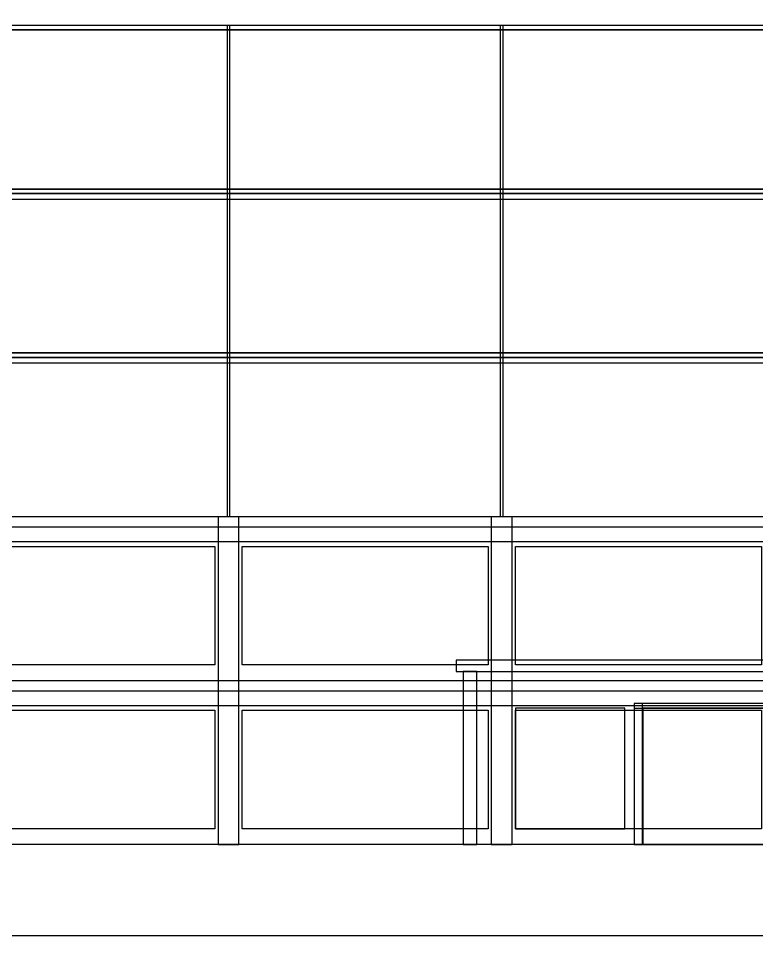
# Model space of a CAD drawing. Header units: millimetres. Extents: x -48000 to 1060615, y -2000 to 333000.
# Drawn here: x -16614 to -403, y -2000 to 18150 of the extents above; entities that cross this region are included whole.
import ezdxf

# ---------------------------------------------------------------- set-up
doc = ezdxf.new("R2010")
doc.units = ezdxf.units.MM
doc.layers.add('D-STR-BASE', color=7, linetype='Continuous', lineweight=25)

msp = doc.modelspace()

# ---------------------------------------------------------------- linework, layer by layer
at = {"layer": 'D-STR-BASE'}
for points in [[(-24900, 18000), (24900, 18000), (24900, 18300), (-24900, 18300)], [(-24000, 17900), (-24000, 18000), (24000, 18000), (24000, 17900)], [(-24000, 17900), (-24000, 18000), (24000, 18000), (24000, 17900)], [(-12025, 7200), (-12025, 18000), (-11975, 18000), (-11975, 7200)], [(-12025, 7200), (-12025, 18000), (-11975, 18000), (-11975, 7200)], [(-6025, 7200), (-6025, 18000), (-5975, 18000), (-5975, 7200)], [(-6025, 7200), (-6025, 18000), (-5975, 18000), (-5975, 7200)], [(-24000, 14400), (-24000, 17900), (24000, 17900), (24000, 14400)], [(-24000, 14400), (-24000, 17900), (24000, 17900), (24000, 14400)], [(-24000, 14300), (-24000, 14400), (24000, 14400), (24000, 14300)], [(-24000, 14300), (-24000, 14400), (24000, 14400), (24000, 14300)], [(-23650, 14180), (23650, 14180), (23650, 14400), (-23650, 14400)], [(-24000, 10800), (-24000, 14300), (24000, 14300), (24000, 10800)], [(-24000, 10800), (-24000, 14300), (24000, 14300), (24000, 10800)], [(-24000, 10700), (-24000, 10800), (24000, 10800), (24000, 10700)], [(-24000, 10700), (-24000, 10800), (24000, 10800), (24000, 10700)], [(-24000, 7200), (-24000, 10700), (24000, 10700), (24000, 7200)], [(-24000, 7200), (-24000, 10700), (24000, 10700), (24000, 7200)], [(-23650, 10580), (23650, 10580), (23650, 10800), (-23650, 10800)], [(-23650, 6980), (23650, 6980), (23650, 7200), (-23650, 7200)], [(-12230, 0), (-11770, 0), (-11770, 7200), (-12230, 7200)], [(-12230, 0), (-11770, 0), (-11770, 7200), (-12230, 7200)], [(-6230, 0), (-5770, 0), (-5770, 7200), (-6230, 7200)], [(-6230, 0), (-5770, 0), (-5770, 7200), (-6230, 7200)], [(-24000, 6650), (-24000, 6980), (24000, 6980), (24000, 6650)], [(-24000, 6650), (-24000, 6980), (24000, 6980), (24000, 6650)], [(-17700, 3950), (-17700, 6550), (-12300, 6550), (-12300, 3950)], [(-17700, 3950), (-17700, 6550), (-12300, 6550), (-12300, 3950)], [(-11700, 3950), (-11700, 6550), (-6300, 6550), (-6300, 3950)], [(-11700, 3950), (-11700, 6550), (-6300, 6550), (-6300, 3950)], [(-5700, 3950), (-5700, 6550), (-300, 6550), (-300, 3950)], [(-5700, 3950), (-5700, 6550), (-300, 6550), (-300, 3950)], [(-7000, 3800), (7000, 3800), (7000, 4050), (-7000, 4050)], [(-6850, 0), (-6550, 0), (-6550, 3800), (-6850, 3800)], [(-23650, 3380), (23650, 3380), (23650, 3600), (-23650, 3600)], [(-24000, 3050), (-24000, 3380), (24000, 3380), (24000, 3050)], [(-24000, 3050), (-24000, 3380), (24000, 3380), (24000, 3050)], [(-3090, 0), (-2910, 0), (-2910, 3100), (-3090, 3100)], [(-3090, 3000), (3090, 3000), (3090, 3100), (-3090, 3100)], [(-17700, 350), (-17700, 2950), (-12300, 2950), (-12300, 350)], [(-17700, 350), (-17700, 2950), (-12300, 2950), (-12300, 350)], [(-11700, 350), (-11700, 2950), (-6300, 2950), (-6300, 350)], [(-11700, 350), (-11700, 2950), (-6300, 2950), (-6300, 350)], [(-5700, 350), (-3300, 350), (-3300, 3000), (-5700, 3000)], [(-5700, 350), (-5700, 2950), (-300, 2950), (-300, 350)], [(-2900, 0), (-100, 0), (-100, 3000), (-2900, 3000)], [(-48000, -2000), (48000, -2000), (48000, 0), (-48000, 0)]]:
    msp.add_lwpolyline(points, close=True, dxfattribs=at)

doc.saveas('drawing.dxf')
